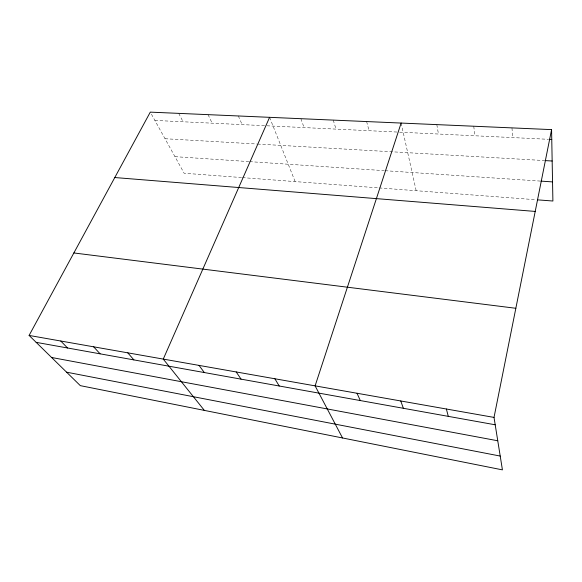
<?xml version="1.0" encoding="UTF-8"?>
<svg xmlns="http://www.w3.org/2000/svg" width="582" height="582" viewBox="0 0 582 582"><rect width="100%" height="100%" fill="white"/><g stroke="black" fill="none" stroke-linecap="round" stroke-linejoin="round"><path stroke-width="0.44" stroke-dasharray="2.91 2.18" d="M154.885 120.43L265.996 125.756M266.883 125.799L398.706 132.121M399.601 132.165L548.208 139.294M165.026 138.727L256.706 144.001M257.6 144.06L544.032 160.537M174.956 156.66L248.769 161.592M249.671 161.65L384.222 170.65M385.117 170.708L539.965 181.06M241.559 177.554L184.138 173.232L150.287 112.13M242.439 177.626L378.227 187.855M379.129 187.921L535.884 199.735M178.732 113.374L183.083 121.784M208.065 114.647L212.146 123.173M238.336 115.971L242.127 124.613M269.582 117.331L295.132 181.591M300.894 118.692L304.066 127.582M333.224 120.103L336.047 129.117M366.616 121.558L369.075 130.703M401.129 123.064L416.166 190.714M436.82 124.621L438.457 134.027M473.748 126.229L474.934 135.781M511.978 127.895L512.677 137.592"/><path stroke-width="0.87" d="M494.016 417.41L551.576 129.619L150.287 112.13L29.1 335.436L80.323 385.648L502.426 469.87L494.016 417.41L29.1 335.436M401.129 123.064L315.109 385.866L342.536 437.962M269.582 117.331L163.266 359.094L204.355 410.39M549.095 139.338L551.758 139.462M544.934 160.588L552.158 161.01M540.867 181.118L552.544 181.897M537.681 199.866L552.9 201.016L551.576 129.619M114.792 177.539L535.214 211.426M73.863 252.959L515.841 308.285M36.149 342.347L495.195 424.787M51.587 357.479L497.763 440.77M66.581 372.182L500.214 456.062M60.79 341.023L67.541 347.985M93.666 346.821L100.097 353.834M127.8 352.838L133.882 359.902M199.029 365.401L204.318 372.545M236.205 371.949L241.043 379.144M274.871 378.766L279.222 386.004M357.035 393.257L360.287 400.562M400.751 400.962L403.37 408.295M446.365 409.008L448.3 416.363"/></g></svg>
